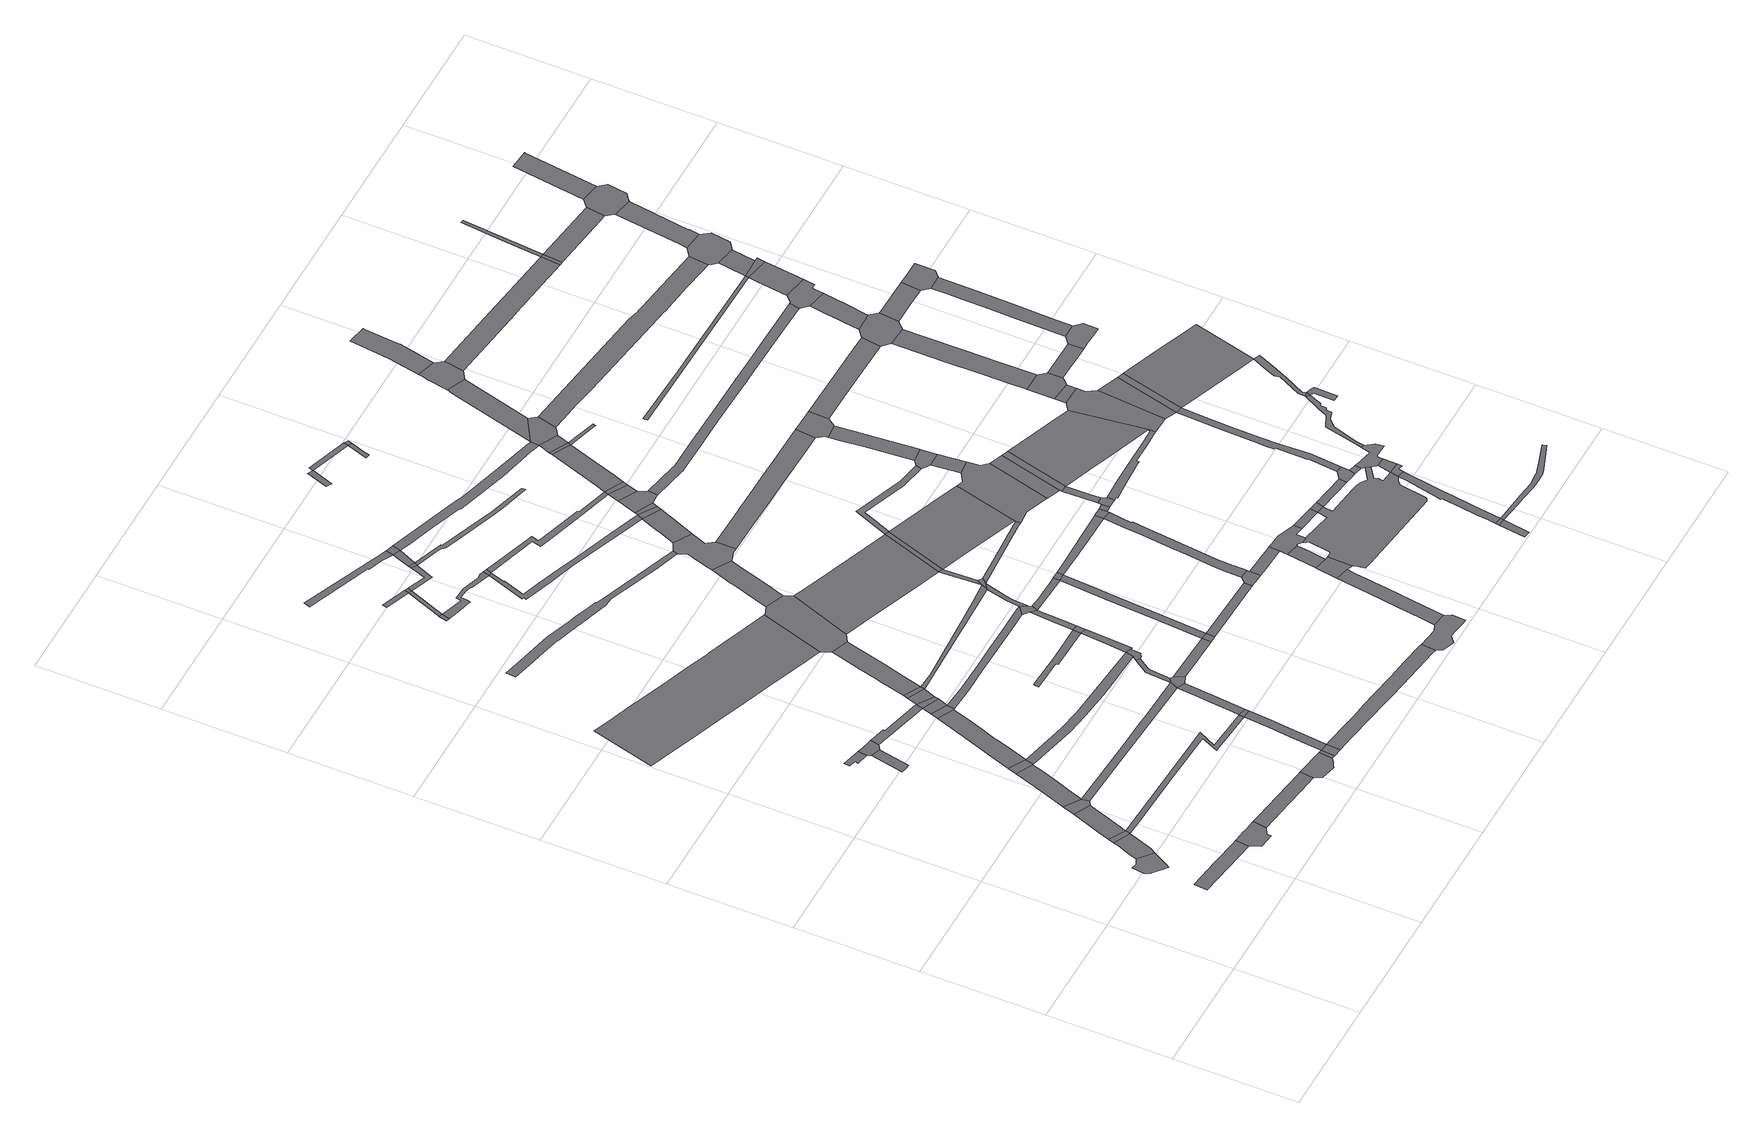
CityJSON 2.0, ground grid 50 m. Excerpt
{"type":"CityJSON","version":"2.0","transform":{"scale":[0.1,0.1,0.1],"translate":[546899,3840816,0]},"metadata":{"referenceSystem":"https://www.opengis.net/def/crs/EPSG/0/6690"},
"CityObjects":{
"road1":{"type":"Road","geometry":[{"type":"MultiSurface","lod":"1","boundaries":[[[0,1,2,3,4,5,6,7]]]}]},
"road2":{"type":"Road","attributes":{"RoadStructureAttribute.sectionType":"1"},"geometry":[{"type":"MultiSurface","lod":"1","boundaries":[[[8,9,10,11,12,13]]]}]},
"road3":{"type":"Road","attributes":{"RoadStructureAttribute.sectionType":"1"},"geometry":[{"type":"MultiSurface","lod":"1","boundaries":[[[14,15,16,0,7,17,18,19]]]}]},
"road4":{"type":"Road","geometry":[{"type":"MultiSurface","lod":"1","boundaries":[[[20,14,19,21,22]]]}]},
"road5":{"type":"Road","attributes":{"RoadStructureAttribute.sectionType":"1"},"geometry":[{"type":"MultiSurface","lod":"1","boundaries":[[[23,24,20,22,25,26,27]]]}]},
"road6":{"type":"Road","geometry":[{"type":"MultiSurface","lod":"1","boundaries":[[[28,29,30,13,12,31,32,33,34,35,36,37]]]}]},
"road7":{"type":"Road","geometry":[{"type":"MultiSurface","lod":"1","boundaries":[[[38,23,27,39,40,41,42]]]}]},
"road8":{"type":"Road","attributes":{"RoadStructureAttribute.sectionType":"1"},"geometry":[{"type":"MultiSurface","lod":"1","boundaries":[[[43,44,45,38,42,46,47,48,49,50]]]}]},
"road9":{"type":"Road","attributes":{"RoadStructureAttribute.sectionType":"1"},"geometry":[{"type":"MultiSurface","lod":"1","boundaries":[[[51,52,53,54,55,56,57]]]}]},
"road10":{"type":"Road","geometry":[{"type":"MultiSurface","lod":"1","boundaries":[[[58,59,60,61,62]]]}]},
"road11":{"type":"Road","attributes":{"RoadStructureAttribute.sectionType":"1"},"geometry":[{"type":"MultiSurface","lod":"1","boundaries":[[[63,64,65,37,36,66,67,68,69]]]}]},
"road12":{"type":"Road","geometry":[{"type":"MultiSurface","lod":"1","boundaries":[[[70,43,50,71,72]]]}]},
"road13":{"type":"Road","geometry":[{"type":"MultiSurface","lod":"1","boundaries":[[[73,74,57,56,58,62,75,76]]]}]},
"road14":{"type":"Road","geometry":[{"type":"MultiSurface","lod":"1","boundaries":[[[77,78,79,22,21,80,81,82,83,84,85]]]}]},
"road15":{"type":"Road","attributes":{"RoadStructureAttribute.sectionType":"1"},"geometry":[{"type":"MultiSurface","lod":"1","boundaries":[[[86,87,88,89,70,72,90,91,92,93,94,95,96]]]}]},
"road16":{"type":"Road","attributes":{"RoadStructureAttribute.sectionType":"1"},"geometry":[{"type":"MultiSurface","lod":"1","boundaries":[[[97,98,76,75,99,100]]]}]},
"road17":{"type":"Road","attributes":{"RoadStructureAttribute.sectionType":"1"},"geometry":[{"type":"MultiSurface","lod":"1","boundaries":[[[69,68,101,102,103,104,105,106,107,108]]]}]},
"road18":{"type":"Road","attributes":{"RoadStructureAttribute.sectionType":"1"},"geometry":[{"type":"MultiSurface","lod":"1","boundaries":[[[109,110,111,42,41,112,113,114]]]}]},
"road19":{"type":"Road","attributes":{"RoadStructureAttribute.sectionType":"1"},"geometry":[{"type":"MultiSurface","lod":"1","boundaries":[[[115,116,117,118,119,120,121,122,123,124,125,126,127,128,129,130,131,132,133,134]]]}]},
"road20":{"type":"Road","geometry":[{"type":"MultiSurface","lod":"1","boundaries":[[[135,86,96,136,137]]]}]},
"road21":{"type":"Road","attributes":{"RoadStructureAttribute.sectionType":"1"},"geometry":[{"type":"MultiSurface","lod":"1","boundaries":[[[138,108,107,139,140]]]}]},
"road22":{"type":"Road","attributes":{"RoadStructureAttribute.sectionType":"1"},"geometry":[{"type":"MultiSurface","lod":"1","boundaries":[[[99,135,137,141]]]}]},
"road23":{"type":"Road","geometry":[{"type":"MultiSurface","lod":"1","boundaries":[[[140,139,142,143]]]}]},
"road24":{"type":"Road","geometry":[{"type":"MultiSurface","lod":"1","boundaries":[[[100,99,141,144,145]]]}]},
"road25":{"type":"Road","geometry":[{"type":"MultiSurface","lod":"1","boundaries":[[[146,147,145,144,148]]]}]},
"road26":{"type":"Road","attributes":{"RoadStructureAttribute.sectionType":"1"},"geometry":[{"type":"MultiSurface","lod":"1","boundaries":[[[149,146,148,150,151]]]}]},
"road27":{"type":"Road","attributes":{"RoadStructureAttribute.sectionType":"1"},"geometry":[{"type":"MultiSurface","lod":"1","boundaries":[[[152,153,72,71,154,155,156,157,158,159]]]}]},
"road28":{"type":"Road","attributes":{"RoadStructureAttribute.sectionType":"1"},"geometry":[{"type":"MultiSurface","lod":"1","boundaries":[[[84,160,161,140,143,162,163,164]]]}]},
"road29":{"type":"Road","geometry":[{"type":"MultiSurface","lod":"1","boundaries":[[[85,84,164,165]]]}]},
"road30":{"type":"Road","attributes":{"RoadStructureAttribute.sectionType":"1"},"geometry":[{"type":"MultiSurface","lod":"1","boundaries":[[[166,167,168,169,149,151,170,171,172,173,174]]]}]},
"road31":{"type":"Road","geometry":[{"type":"MultiSurface","lod":"1","boundaries":[[[175,176,177,178]]]}]},
"road32":{"type":"Road","attributes":{"RoadStructureAttribute.sectionType":"1"},"geometry":[{"type":"MultiSurface","lod":"1","boundaries":[[[113,179,180,181,182,85,165,183,184]]]}]},
"road33":{"type":"Road","attributes":{"RoadStructureAttribute.sectionType":"1"},"geometry":[{"type":"MultiSurface","lod":"1","boundaries":[[[185,186,175,178,187]]]}]},
"road34":{"type":"Road","geometry":[{"type":"MultiSurface","lod":"1","boundaries":[[[188,189,185,190]]]}]},
"road35":{"type":"Road","geometry":[{"type":"MultiSurface","lod":"1","boundaries":[[[191,114,113,184,192,193,194,195]]]}]},
"road36":{"type":"Road","attributes":{"RoadStructureAttribute.sectionType":"1"},"geometry":[{"type":"MultiSurface","lod":"1","boundaries":[[[196,197,198,199,200,201,202,203,204,205,206,207,208,209,210,211,212,213,214,215,216,217,218,219,220,221,222,223]]]}]},
"road37":{"type":"Road","attributes":{"RoadStructureAttribute.sectionType":"1"},"geometry":[{"type":"MultiSurface","lod":"1","boundaries":[[[224,225,226,227,228,229,230,137,136,231,232,233,234,235,236]]]}]},
"road38":{"type":"Road","geometry":[{"type":"MultiSurface","lod":"1","boundaries":[[[190,185,187,237]]]}]},
"road39":{"type":"Road","attributes":{"RoadStructureAttribute.sectionType":"1"},"geometry":[{"type":"MultiSurface","lod":"1","boundaries":[[[238,239,240,241,242,243,178,177,244,245,246,247,248,249,250,251,252,253]]]}]},
"road40":{"type":"Road","attributes":{"RoadStructureAttribute.sectionType":"1"},"geometry":[{"type":"MultiSurface","lod":"1","boundaries":[[[254,255,256,257,258,259,260,261]]]}]},
"road41":{"type":"Road","attributes":{"RoadStructureAttribute.sectionType":"1"},"geometry":[{"type":"MultiSurface","lod":"1","boundaries":[[[262,263,264,265,266,267,268,269,270,271,272,143,142,273,274,275,276,277,278,279,280,281]]]}]},
"road42":{"type":"Road","attributes":{"RoadStructureAttribute.sectionType":"1"},"geometry":[{"type":"MultiSurface","lod":"1","boundaries":[[[282,283,284,285,286,287,288,114,191,289,290,291,292]]]}]},
"road43":{"type":"Road","attributes":{"RoadStructureAttribute.sectionType":"1"},"geometry":[{"type":"MultiSurface","lod":"1","boundaries":[[[293,294,295,296,297,298,299,300]]]}]},
"road44":{"type":"Road","attributes":{"RoadStructureAttribute.sectionType":"1"},"geometry":[{"type":"MultiSurface","lod":"1","boundaries":[[[301,302,237,187,303,304]]]}]},
"road45":{"type":"Road","geometry":[{"type":"MultiSurface","lod":"1","boundaries":[[[305,134,133,166,174,306,307,308]]]}]},
"road46":{"type":"Road","attributes":{"RoadStructureAttribute.sectionType":"1"},"geometry":[{"type":"MultiSurface","lod":"1","boundaries":[[[309,310,311,312,313,151,150,314,315]]]}]},
"road47":{"type":"Road","geometry":[{"type":"MultiSurface","lod":"1","boundaries":[[[159,158,282,292,316,317,318,319,320]]]}]},
"road48":{"type":"Road","attributes":{"RoadStructureAttribute.sectionType":"1"},"geometry":[{"type":"MultiSurface","lod":"1","boundaries":[[[195,194,321,322]]]}]},
"road49":{"type":"Road","geometry":[{"type":"MultiSurface","lod":"1","boundaries":[[[323,301,304,324]]]}]},
"road50":{"type":"Road","geometry":[{"type":"MultiSurface","lod":"1","boundaries":[[[253,252,325,326]]]}]},
"road51":{"type":"Road","attributes":{"RoadStructureAttribute.sectionType":"1"},"geometry":[{"type":"MultiSurface","lod":"1","boundaries":[[[299,327,328,159,320,329,330]]]}]},
"road52":{"type":"Road","attributes":{"RoadStructureAttribute.sectionType":"1"},"geometry":[{"type":"MultiSurface","lod":"1","boundaries":[[[260,323,324,331]]]}]},
"road53":{"type":"Road","geometry":[{"type":"MultiSurface","lod":"1","boundaries":[[[300,299,330,332]]]}]},
"road54":{"type":"Road","geometry":[{"type":"MultiSurface","lod":"1","boundaries":[[[261,260,331,333]]]}]},
"road55":{"type":"Road","geometry":[{"type":"MultiSurface","lod":"1","boundaries":[[[322,321,334,335]]]}]},
"road56":{"type":"Road","attributes":{"RoadStructureAttribute.sectionType":"1"},"geometry":[{"type":"MultiSurface","lod":"1","boundaries":[[[336,337,338,300,332,339,340]]]}]},
"road57":{"type":"Road","attributes":{"RoadStructureAttribute.sectionType":"1"},"geometry":[{"type":"MultiSurface","lod":"1","boundaries":[[[341,342,343,305,308,344,345,346,347]]]}]},
"road58":{"type":"Road","geometry":[{"type":"MultiSurface","lod":"1","boundaries":[[[236,235,336,340,348,349]]]}]},
"road59":{"type":"Road","attributes":{"RoadStructureAttribute.sectionType":"1"},"geometry":[{"type":"MultiSurface","lod":"1","boundaries":[[[350,351,352,353,354,355,356,357,325,252,358,359,360,361,362,363,364,365,366,367,368,369,370,371,372]]]}]},
"road60":{"type":"Road","attributes":{"RoadStructureAttribute.sectionType":"1"},"geometry":[{"type":"MultiSurface","lod":"1","boundaries":[[[373,374,375,307,306,376,377,378,379,380]]]}]},
"road61":{"type":"Road","attributes":{"RoadStructureAttribute.sectionType":"1"},"geometry":[{"type":"MultiSurface","lod":"1","boundaries":[[[381,382,383,384,385,315,386,387,388,389,236,349]]]}]},
"road62":{"type":"Road","attributes":{"RoadStructureAttribute.sectionType":"1"},"geometry":[{"type":"MultiSurface","lod":"1","boundaries":[[[390,391,392,393,322,335]]]}]},
"road63":{"type":"Road","geometry":[{"type":"MultiSurface","lod":"1","boundaries":[[[315,314,386]]]}]},
"road64":{"type":"Road","attributes":{"RoadStructureAttribute.sectionType":"1"},"geometry":[{"type":"MultiSurface","lod":"1","boundaries":[[[394,395,396,348,340,397,391,398]]]}]},
"road65":{"type":"Road","attributes":{"RoadStructureAttribute.sectionType":"1"},"geometry":[{"type":"MultiSurface","lod":"1","boundaries":[[[399,400,401,402,403,404,405,406,407,408,409,410,411,412,413,414,415,416,324,304]]]}]},
"road66":{"type":"Road","geometry":[{"type":"MultiSurface","lod":"1","boundaries":[[[417,223,222,418,419,341,347,420,421,422,423,424,425,426]]]}]},
"road67":{"type":"Road","geometry":[{"type":"MultiSurface","lod":"1","boundaries":[[[427,309,315,385,428]]]}]},
"road68":{"type":"Road","attributes":{"RoadStructureAttribute.sectionType":"1"},"geometry":[{"type":"MultiSurface","lod":"1","boundaries":[[[429,430,431,432,433,434,435,436,437,326,325,438,439,440,441,442,443,444]]]}]},
"road69":{"type":"Road","attributes":{"RoadStructureAttribute.sectionType":"1"},"geometry":[{"type":"MultiSurface","lod":"1","boundaries":[[[335,334,445,446]]]}]},
"road70":{"type":"Road","attributes":{"RoadStructureAttribute.sectionType":"1"},"geometry":[{"type":"MultiSurface","lod":"1","boundaries":[[[379,309,427,447,448]]]}]},
"road71":{"type":"Road","geometry":[{"type":"MultiSurface","lod":"1","boundaries":[[[449,450,281,280,451,452,453,454,455,456,457,458,459]]]}]},
"road72":{"type":"Road","geometry":[{"type":"MultiSurface","lod":"1","boundaries":[[[398,391,390,460]]]}]},
"road73":{"type":"Road","attributes":{"RoadStructureAttribute.sectionType":"1"},"geometry":[{"type":"MultiSurface","lod":"1","boundaries":[[[371,461,462,417,426,463,464]]]}]},
"road74":{"type":"Road","geometry":[{"type":"MultiSurface","lod":"1","boundaries":[[[380,379,448,465]]]}]},
"road75":{"type":"Road","attributes":{"RoadStructureAttribute.sectionType":"1"},"geometry":[{"type":"MultiSurface","lod":"1","boundaries":[[[466,467,468,469,470,471,333,331,472,473,474,475,476,477,478,479,480,481,482]]]}]},
"road76":{"type":"Road","geometry":[{"type":"MultiSurface","lod":"1","boundaries":[[[483,484,485,486,487,488]]]}]},
"road77":{"type":"Road","geometry":[{"type":"MultiSurface","lod":"1","boundaries":[[[372,371,464,489]]]}]},
"road78":{"type":"Road","attributes":{"RoadStructureAttribute.sectionType":"1"},"geometry":[{"type":"MultiSurface","lod":"1","boundaries":[[[490,491,428,385,492,493,494,495]]]}]},
"road79":{"type":"Road","attributes":{"RoadStructureAttribute.sectionType":"1"},"geometry":[{"type":"MultiSurface","lod":"1","boundaries":[[[496,497,498,499,449,459,500,501,502,503,504]]]}]},
"road80":{"type":"Road","attributes":{"RoadStructureAttribute.sectionType":"1"},"geometry":[{"type":"MultiSurface","lod":"1","boundaries":[[[505,506,372,489,507]]]}]},
"road81":{"type":"Road","geometry":[{"type":"MultiSurface","lod":"1","boundaries":[[[508,509,446,445,510,511,512,513,514]]]}]},
"road82":{"type":"Road","geometry":[{"type":"MultiSurface","lod":"1","boundaries":[[[515,505,507,516,517,518,519,520,521,522]]]}]},
"road83":{"type":"Road","attributes":{"RoadStructureAttribute.sectionType":"1"},"geometry":[{"type":"MultiSurface","lod":"1","boundaries":[[[443,515,522,523]]]}]},
"road84":{"type":"Road","attributes":{"RoadStructureAttribute.sectionType":"1"},"geometry":[{"type":"MultiSurface","lod":"1","boundaries":[[[524,525,526,527,460,390,528,529,530,531]]]}]},
"road85":{"type":"Road","attributes":{"RoadStructureAttribute.sectionType":"1"},"geometry":[{"type":"MultiSurface","lod":"1","boundaries":[[[532,488,533,534]]]}]},
"road86":{"type":"Road","attributes":{"RoadStructureAttribute.sectionType":"1"},"geometry":[{"type":"MultiSurface","lod":"1","boundaries":[[[535,536,537,465,448,538,539,540]]]}]},
"road87":{"type":"Road","geometry":[{"type":"MultiSurface","lod":"1","boundaries":[[[444,443,523,541]]]}]},
"road88":{"type":"Road","attributes":{"RoadStructureAttribute.sectionType":"1"},"geometry":[{"type":"MultiSurface","lod":"1","boundaries":[[[513,512,542,543,544]]]}]},
"road89":{"type":"Road","geometry":[{"type":"MultiSurface","lod":"1","boundaries":[[[545,546,547,496,504,548,549,550]]]}]},
"road90":{"type":"Road","attributes":{"RoadStructureAttribute.sectionType":"1"},"geometry":[{"type":"MultiSurface","lod":"1","boundaries":[[[531,551,552,553,554,555,556,557,558,559,560,508,514,561,562,563,564,565,566,567,568,569]]]}]},
"road91":{"type":"Road","geometry":[{"type":"MultiSurface","lod":"1","boundaries":[[[533,570,571,572,573,574]]]}]},
"road92":{"type":"Road","attributes":{"RoadStructureAttribute.sectionType":"1"},"geometry":[{"type":"MultiSurface","lod":"1","boundaries":[[[575,545,550,576,577]]]}]},
"road93":{"type":"Road","geometry":[{"type":"MultiSurface","lod":"1","boundaries":[[[534,533,574,578]]]}]},
"road94":{"type":"Road","attributes":{"RoadStructureAttribute.sectionType":"1"},"geometry":[{"type":"MultiSurface","lod":"1","boundaries":[[[579,580,581,582,583,584,585,586,422,421,587,588,589,590,591,592,593,594,595]]]}]},
"road95":{"type":"Road","attributes":{"RoadStructureAttribute.sectionType":"1"},"geometry":[{"type":"MultiSurface","lod":"1","boundaries":[[[596,597,598,599,444,541,600,601,602]]]}]},
"road96":{"type":"Road","attributes":{"RoadStructureAttribute.sectionType":"1"},"geometry":[{"type":"MultiSurface","lod":"1","boundaries":[[[603,604,605,380,465,606,607,608,609,610]]]}]},
"road97":{"type":"Road","geometry":[{"type":"MultiSurface","lod":"1","boundaries":[[[611,544,543,575,577,612,613,614,615,616,617]]]}]},
"road98":{"type":"Road","geometry":[{"type":"MultiSurface","lod":"1","boundaries":[[[618,524,531,569,619]]]}]},
"road99":{"type":"Road","geometry":[{"type":"MultiSurface","lod":"1","boundaries":[[[620,596,602,621]]]}]},
"road100":{"type":"Road","attributes":{"RoadStructureAttribute.sectionType":"1"},"geometry":[{"type":"MultiSurface","lod":"1","boundaries":[[[622,618,619,623]]]}]},
"road101":{"type":"Road","attributes":{"RoadStructureAttribute.sectionType":"1"},"geometry":[{"type":"MultiSurface","lod":"1","boundaries":[[[481,624,620,621,625]]]}]},
"road102":{"type":"Road","geometry":[{"type":"MultiSurface","lod":"1","boundaries":[[[626,627,628,629,540,539,490,495,630,631,632]]]}]},
"road103":{"type":"Road","geometry":[{"type":"MultiSurface","lod":"1","boundaries":[[[633,634,622,623,635,636]]]}]},
"road104":{"type":"Road","attributes":{"RoadStructureAttribute.sectionType":"1"},"geometry":[{"type":"MultiSurface","lod":"1","boundaries":[[[637,638,639,640,634,633]]]}]},
"road105":{"type":"Road","geometry":[{"type":"MultiSurface","lod":"1","boundaries":[[[641,482,481,625,642,643,644]]]}]},
"road106":{"type":"Road","attributes":{"RoadStructureAttribute.sectionType":"1"},"geometry":[{"type":"MultiSurface","lod":"1","boundaries":[[[645,617,616,646,647]]]}]},
"road107":{"type":"Road","geometry":[{"type":"MultiSurface","lod":"1","boundaries":[[[648,649,650,621,602]]]}]},
"road108":{"type":"Road","geometry":[{"type":"MultiSurface","lod":"1","boundaries":[[[646,651,614,613,652,653,654,655,656,549,548,657,658,659,660,661,662,663,664,665,666,667,668,669,670,671,672,673,674,675,676,677,678,679]]]}]},
"road109":{"type":"Road","attributes":{"RoadStructureAttribute.sectionType":"1"},"geometry":[{"type":"MultiSurface","lod":"1","boundaries":[[[632,631,680,681,682]]]}]},
"road110":{"type":"Road","geometry":[{"type":"MultiSurface","lod":"1","boundaries":[[[647,646,679,683]]]}]},
"road111":{"type":"Road","attributes":{"RoadStructureAttribute.sectionType":"1"},"geometry":[{"type":"MultiSurface","lod":"1","boundaries":[[[684,685,628,627]]]}]},
"road112":{"type":"Road","attributes":{"RoadStructureAttribute.sectionType":"1"},"geometry":[{"type":"MultiSurface","lod":"1","boundaries":[[[686,687,688,689]]]}]},
"road113":{"type":"Road","geometry":[{"type":"MultiSurface","lod":"1","boundaries":[[[690,691,692,610,609,693,694,685,684]]]}]},
"road114":{"type":"Road","attributes":{"RoadStructureAttribute.sectionType":"1"},"geometry":[{"type":"MultiSurface","lod":"1","boundaries":[[[695,696,697,482,641,698]]]}]},
"road115":{"type":"Road","geometry":[{"type":"MultiSurface","lod":"1","boundaries":[[[682,681,639,638,699]]]}]},
"road116":{"type":"Road","geometry":[{"type":"MultiSurface","lod":"1","boundaries":[[[700,686,689,701]]]}]},
"road117":{"type":"Road","attributes":{"RoadStructureAttribute.sectionType":"1"},"geometry":[{"type":"MultiSurface","lod":"1","boundaries":[[[702,703,704,705,706,707,708,709,710,691,690]]]}]},
"road118":{"type":"Road","attributes":{"RoadStructureAttribute.sectionType":"1"},"geometry":[{"type":"MultiSurface","lod":"1","boundaries":[[[683,679,711,712]]]}]},
"road119":{"type":"Road","attributes":{"RoadStructureAttribute.sectionType":"1"},"geometry":[{"type":"MultiSurface","lod":"1","boundaries":[[[713,714,715,716,717,718,719,636,635,720,721,722,723,724,725,726,727,728,729]]]}]},
"road120":{"type":"Road","geometry":[{"type":"MultiSurface","lod":"1","boundaries":[[[730,595,594,731,706,705,732,733]]]}]},
"road121":{"type":"Road","attributes":{"RoadStructureAttribute.sectionType":"1"},"geometry":[{"type":"MultiSurface","lod":"1","boundaries":[[[667,734,735,736,737,738,739,740,741,700,701,742,743,744,745,746,747]]]}]},
"road122":{"type":"Road","geometry":[{"type":"MultiSurface","lod":"1","boundaries":[[[748,749,750,751,695,698,752,753,754,755]]]}]},
"road123":{"type":"Road","attributes":{"RoadStructureAttribute.sectionType":"1"},"geometry":[{"type":"MultiSurface","lod":"1","boundaries":[[[756,757,699,638,758,759,713,760]]]}]},
"road124":{"type":"Road","geometry":[{"type":"MultiSurface","lod":"1","boundaries":[[[761,712,711,762,763,764,765]]]}]},
"road125":{"type":"Road","attributes":{"RoadStructureAttribute.sectionType":"1"},"geometry":[{"type":"MultiSurface","lod":"1","boundaries":[[[766,767,768,769,770,771,772,773,774,775,776,777,519,518,778,779,780,781,782,783,784,785,786,787,788,789,790]]]}]},
"road126":{"type":"Road","attributes":{"RoadStructureAttribute.sectionType":"1"},"geometry":[{"type":"MultiSurface","lod":"1","boundaries":[[[791,764,763,792,793,794]]]}]},
"road127":{"type":"Road","geometry":[{"type":"MultiSurface","lod":"1","boundaries":[[[668,667,747,795,796,797]]]}]},
"road128":{"type":"Road","attributes":{"RoadStructureAttribute.sectionType":"1"},"geometry":[{"type":"MultiSurface","lod":"1","boundaries":[[[798,799,800,801,802,803,804,805,806,701,689,807,808,809,810,811,812,813,814,815,816]]]}]},
"road129":{"type":"Road","attributes":{"RoadStructureAttribute.sectionType":"1"},"geometry":[{"type":"MultiSurface","lod":"1","boundaries":[[[817,818,748,755,819,820,821,822,823]]]}]},
"road130":{"type":"Road","attributes":{"RoadStructureAttribute.sectionType":"1"},"geometry":[{"type":"MultiSurface","lod":"1","boundaries":[[[824,668,797,825]]]}]},
"road131":{"type":"Road","geometry":[{"type":"MultiSurface","lod":"1","boundaries":[[[826,827,828,829,830,794,793,831,673,672,832,824,825,833,834,835,836,837]]]}]},
"road132":{"type":"Road","attributes":{"RoadStructureAttribute.sectionType":"1"},"geometry":[{"type":"MultiSurface","lod":"1","boundaries":[[[838,839,840,841,842,843,844,845,846,847,848,849,761,765,850,851,852,853,854,855]]]}]},
"road133":{"type":"Road","geometry":[{"type":"MultiSurface","lod":"1","boundaries":[[[856,760,713,729,857,858,859,860,861]]]}]},
"road134":{"type":"Road","attributes":{"RoadStructureAttribute.sectionType":"1"},"geometry":[{"type":"MultiSurface","lod":"1","boundaries":[[[862,863,864,865,733,732,866,867,868,869,870,871]]]}]},
"road135":{"type":"Road","attributes":{"RoadStructureAttribute.sectionType":"1"},"geometry":[{"type":"MultiSurface","lod":"1","boundaries":[[[872,856,861,873]]]}]},
"road136":{"type":"Road","attributes":{"RoadStructureAttribute.sectionType":"1"},"geometry":[{"type":"MultiSurface","lod":"1","boundaries":[[[874,875,876,877,878,879,880,644,643,881,882,883,884,885,886,887,888,889,890,891,892,893]]]}]},
"road137":{"type":"Road","attributes":{"RoadStructureAttribute.sectionType":"1"},"geometry":[{"type":"MultiSurface","lod":"1","boundaries":[[[894,895,896,897,898,899]]]}]},
"road138":{"type":"Road","attributes":{"RoadStructureAttribute.sectionType":"1"},"geometry":[{"type":"MultiSurface","lod":"1","boundaries":[[[900,901,902,903,904,905,826,837,906,907,908,909,910,911,912,913,914,915,916]]]}]},
"road139":{"type":"Road","attributes":{"RoadStructureAttribute.sectionType":"1"},"geometry":[{"type":"MultiSurface","lod":"1","boundaries":[[[859,858,917,918]]]}]},
"road140":{"type":"Road","geometry":[{"type":"MultiSurface","lod":"1","boundaries":[[[919,872,873,920,921,922,923]]]}]},
"road141":{"type":"Road","geometry":[{"type":"MultiSurface","lod":"1","boundaries":[[[918,917,838,855,924]]]}]},
"road142":{"type":"Road","attributes":{"RoadStructureAttribute.sectionType":"1"},"geometry":[{"type":"MultiSurface","lod":"1","boundaries":[[[925,926,927,753,752,928,929,930,931,932,933]]]}]},
"road143":{"type":"Road","attributes":{"RoadStructureAttribute.sectionType":"1"},"geometry":[{"type":"MultiSurface","lod":"1","boundaries":[[[934,935,936,937,938,919,923,939,940,941,942]]]}]},
"road144":{"type":"Road","geometry":[{"type":"MultiSurface","lod":"1","boundaries":[[[943,900,916]]]}]},
"road145":{"type":"Road","geometry":[{"type":"MultiSurface","lod":"1","boundaries":[[[944,945,946,947,948,943,916]]]}]},
"road146":{"type":"Road","attributes":{"RoadStructureAttribute.sectionType":"1"},"geometry":[{"type":"MultiSurface","lod":"1","boundaries":[[[922,921,949,950,951,952]]]}]},
"road147":{"type":"Road","attributes":{"RoadStructureAttribute.sectionType":"1"},"geometry":[{"type":"MultiSurface","lod":"1","boundaries":[[[953,954,955,924,855,956,957,958,959,960]]]}]},
"road148":{"type":"Road","geometry":[{"type":"MultiSurface","lod":"1","boundaries":[[[961,962,963,964,965,966,871,870,967,934,942,968,969,970]]]}]},
"road149":{"type":"Road","attributes":{"RoadStructureAttribute.sectionType":"1"},"geometry":[{"type":"MultiSurface","lod":"1","boundaries":[[[959,971,972,973,974,900,943,975,976,977,978,979,980]]]}]},
"road150":{"type":"Road","attributes":{"RoadStructureAttribute.sectionType":"1"},"geometry":[{"type":"MultiSurface","lod":"1","boundaries":[[[981,982,983,984,965,964,985,986]]]}]},
"road151":{"type":"Road","geometry":[{"type":"MultiSurface","lod":"1","boundaries":[[[987,952,951,988,989,990,991,992,993]]]}]},
"road152":{"type":"Road","geometry":[{"type":"MultiSurface","lod":"1","boundaries":[[[994,995,996,790,789,981,986,997,998,999,1000,1001,1002]]]}]},
"road153":{"type":"Road","attributes":{"RoadStructureAttribute.sectionType":"1"},"geometry":[{"type":"MultiSurface","lod":"1","boundaries":[[[1003,1004,970,969,1005,1006,1007,1008,1009]]]}]},
"road154":{"type":"Road","geometry":[{"type":"MultiSurface","lod":"1","boundaries":[[[933,932,1010,1011]]]}]},
"road155":{"type":"Road","attributes":{"RoadStructureAttribute.sectionType":"1"},"geometry":[{"type":"MultiSurface","lod":"1","boundaries":[[[1012,1013,1014,1015,1016,1017,1018,1019,1020,1021,987,993]]]}]},
"road156":{"type":"Road","attributes":{"RoadStructureAttribute.sectionType":"1"},"geometry":[{"type":"MultiSurface","lod":"1","boundaries":[[[898,1022,1023,994,1002,1024]]]}]},
"road157":{"type":"Road","geometry":[{"type":"MultiSurface","lod":"1","boundaries":[[[899,898,1024,1025,1026]]]}]},
"road158":{"type":"Road","attributes":{"RoadStructureAttribute.sectionType":"1"},"geometry":[{"type":"MultiSurface","lod":"1","boundaries":[[[1027,1028,933,1011,1029]]]}]},
"road159":{"type":"Road","attributes":{"RoadStructureAttribute.sectionType":"1"},"geometry":[{"type":"MultiSurface","lod":"1","boundaries":[[[1030,1031,899,1026,1032,1033]]]}]},
"road160":{"type":"Road","geometry":[{"type":"MultiSurface","lod":"1","boundaries":[[[1034,1009,1008,1035,1017,1016,1036,1037]]]}]},
"road161":{"type":"Road","attributes":{"RoadStructureAttribute.sectionType":"1"},"geometry":[{"type":"MultiSurface","lod":"1","boundaries":[[[1038,1011,1010,1039,1040]]]}]},
"road162":{"type":"Road","geometry":[{"type":"MultiSurface","lod":"1","boundaries":[[[1041,893,892,1042,1030,1033,1043,1044,1045,1046]]]}]},
"road163":{"type":"Road","attributes":{"RoadStructureAttribute.sectionType":"1"},"geometry":[{"type":"MultiSurface","lod":"1","boundaries":[[[1047,1048,1049,1041,1046,1050,1051,1052,1053,1054,1055]]]}]},
"road164":{"type":"Road","geometry":[{"type":"MultiSurface","lod":"1","boundaries":[[[1056,1057,1040,1039,1058,1047,1055,1059,1060,1061,1062,1063]]]}]},
"road165":{"type":"Road","attributes":{"RoadStructureAttribute.sectionType":"1"},"geometry":[{"type":"MultiSurface","lod":"1","boundaries":[[[1064,1056,1063,1065,1066]]]}]}
},
"vertices":[
[344,553,0],[319,541,0],[298,545,0],[292,496,0],[301,476,0],[356,429,0],[364,442,0],[400,506,0],
[568,276,0],[453,293,0],[320,312,0],[315,258,0],[575,220,0],[582,274,0],
[382,659,0],[375,637,0],[357,590,0],[413,528,0],[437,595,0],[447,627,0],
[390,683,0],[450,627,0],[454,647,0],
[448,848,0],[406,730,0],[487,742,0],[501,780,0],[513,816,0],
[648,265,0],[628,268,0],[620,269,0],[588,196,0],[589,194,0],[598,177,0],[657,171,0],[658,189,0],[686,204,0],[694,259,0],
[465,899,0],[518,819,0],[526,824,0],[532,828,0],[527,858,0],
[539,1121,0],[510,1032,0],[485,960,0],[530,867,0],[549,923,0],[567,971,0],[593,1046,0],[606,1089,0],
[353,1687,0],[320,1695,0],[316,1672,0],[346,1664,0],[342,1651,0],[389,1641,0],[395,1677,0],
[398,1624,0],[372,1492,0],[391,1487,0],[410,1484,0],[436,1612,0],
[976,219,0],[843,237,0],[730,254,0],[826,185,0],[905,172,0],[984,162,0],[989,217,0],
[551,1159,0],[608,1088,0],[618,1122,0],
[452,1663,0],[421,1670,0],[457,1625,0],[464,1660,0],
[975,550,0],[1012,623,0],[724,635,0],[549,623,0],[739,615,0],[989,603,0],[957,532,0],[1150,517,0],[1152,537,0],
[666,1494,0],[658,1470,0],[600,1300,0],[581,1247,0],[620,1128,0],[641,1192,0],[663,1258,0],[666,1270,0],[687,1329,0],[710,1395,0],[731,1462,0],
[528,1637,0],[529,1644,0],[689,1565,0],[696,1593,0],
[992,149,0],[992,147,0],[1001,133,0],[1060,118,0],[1071,125,0],[1086,134,0],[1101,144,0],[1107,198,0],
[1005,834,0],[969,835,0],[809,843,0],[790,815,0],[1176,795,0],[1190,827,0],
[863,2276,0],[761,2312,0],[669,2345,0],[610,2368,0],[594,2373,0],[511,2405,0],[416,2439,0],[277,2492,0],[255,2501,0],[168,2532,0],[76,2566,0],[7,2308,0],[58,2288,0],[182,2242,0],[321,2191,0],[439,2145,0],[541,2107,0],[691,2051,0],[782,2017,0],[862,2272,0],
[676,1525,0],[735,1462,0],[741,1492,0],
[1118,197,0],[1115,142,0],[1120,196,0],
[755,1533,0],
[1150,137,0],[1155,193,0],
[760,1551,0],[698,1592,0],
[710,1633,0],[702,1607,0],[778,1601,0],
[717,1654,0],[780,1600,0],[782,1617,0],
[910,1062,0],[817,1076,0],[812,1041,0],[908,1027,0],[1027,1015,0],[1107,1010,0],[1248,1004,0],[1257,1036,0],
[1141,413,0],[1132,325,0],[1167,317,0],[1177,424,0],[1185,514,0],
[1186,530,0],
[801,1977,0],[767,1850,0],[751,1785,0],[742,1752,0],[784,1624,0],[806,1706,0],[826,1782,0],[855,1895,0],[869,1951,0],
[349,3315,0],[341,3279,0],[356,3275,0],[363,3308,0],
[1170,720,0],[1164,663,0],[1157,591,0],[1153,543,0],[1197,658,0],[1208,779,0],
[409,3461,0],[351,3315,0],[421,3456,0],
[314,3518,0],[308,3500,0],[413,3480,0],
[1209,837,0],[1212,781,0],[1234,791,0],[1237,792,0],[1219,830,0],
[668,2833,0],[655,2837,0],[657,2843,0],[604,2861,0],[565,2875,0],[527,2887,0],[457,2911,0],[425,2922,0],[405,2928,0],[300,2951,0],[201,2975,0],[198,2936,0],[271,2918,0],[327,2905,0],[369,2894,0],[411,2885,0],[431,2878,0],[492,2858,0],[537,2843,0],[620,2816,0],[658,2804,0],[697,2800,0],[740,2783,0],[775,2770,0],[834,2748,0],[902,2721,0],[1000,2687,0],[1008,2706,0],
[1285,1478,0],[1283,1478,0],[1158,1480,0],[1060,1481,0],[970,1482,0],[899,1483,0],[837,1484,0],[840,1456,0],[954,1455,0],[1084,1453,0],[1202,1452,0],[1262,1451,0],[1297,1477,0],
[426,3475,0],
[605,3274,0],[583,3272,0],[513,3295,0],[459,3299,0],[456,3277,0],[426,3286,0],[414,3258,0],[447,3249,0],[464,3245,0],[467,3260,0],[468,3285,0],[507,3282,0],[534,3274,0],[533,3270,0],[612,3242,0],[618,3269,0],
[524,3641,0],[200,3774,0],[192,3749,0],[452,3644,0],[452,3640,0],[513,3617,0],[556,3595,0],[563,3626,0],
[1741,109,0],[1645,123,0],[1558,135,0],[1456,150,0],[1392,160,0],[1321,167,0],[1267,176,0],[1249,179,0],[1237,181,0],[1213,184,0],[1177,190,0],[1221,127,0],[1260,121,0],[1302,115,0],[1466,90,0],[1541,79,0],[1633,66,0],[1731,52,0],[1747,48,0],[1752,107,0],
[1237,988,0],[1230,978,0],[1222,966,0],[1203,938,0],[1199,932,0],[1198,927,0],[1195,895,0],[1217,924,0],[1217,926,0],[1221,934,0],[1249,976,0],
[1125,1254,0],[968,1260,0],[967,1250,0],[966,1240,0],[1095,1236,0],[1096,1226,0],[1272,1222,0],[1274,1253,0],
[524,3507,0],[504,3444,0],[516,3420,0],[546,3494,0],
[901,2287,0],[902,1970,0],[994,2222,0],[976,2256,0],
[1335,1643,0],[1249,1636,0],[1113,1628,0],[914,1617,0],[852,1613,0],[1323,1618,0],[1324,1618,0],
[1264,977,0],[1264,984,0],[1274,985,0],[1277,1025,0],[1286,1025,0],
[1436,786,0],[1437,822,0],
[528,3519,0],[553,3508,0],
[627,3243,0],[635,3264,0],
[1272,1218,0],[1265,1130,0],[1292,1128,0],[1296,1214,0],
[587,3582,0],
[1298,1251,0],
[595,3615,0],
[1464,785,0],[1465,820,0],
[1288,1431,0],[1286,1413,0],[1280,1339,0],[1301,1306,0],[1306,1412,0],
[983,2540,0],[954,2455,0],[951,2441,0],[1004,2341,0],[1028,2415,0],[1046,2471,0],[1054,2498,0],
[1318,1437,0],[1311,1446,0],
[984,2947,0],[849,2996,0],[793,3016,0],[781,3022,0],[659,3065,0],[580,3091,0],[611,3182,0],[608,3183,0],[587,3169,0],[558,3085,0],[567,3082,0],[563,3071,0],[578,3066,0],[592,3061,0],[673,3033,0],[760,3004,0],[780,2998,0],[852,2971,0],[923,2944,0],[983,2921,0],[1066,2889,0],[1105,2876,0],[1114,2898,0],
[1318,2100,0],[1168,2156,0],[1063,2196,0],[1020,1926,0],[1153,1875,0],[1245,1841,0],[1327,1810,0],[1412,2064,0],
[1314,1475,0],[1315,1497,0],[1319,1525,0],[1326,1551,0],[1348,1635,0],[1323,1617,0],[1306,1543,0],[1303,1528,0],[1301,1513,0],
[1507,1405,0],[1477,1404,0],[1461,1195,0],[1450,992,0],
[1440,1430,0],[1413,1432,0],[1367,1433,0],[1393,1408,0],[1477,1430,0],
[653,3457,0],[667,3441,0],[692,3432,0],[693,3431,0],[830,3381,0],[890,3360,0],[891,3359,0],[900,3356,0],[950,3341,0],[981,3333,0],[1052,3314,0],[1054,3313,0],[1054,3321,0],[1054,3328,0],[1009,3342,0],[904,3371,0],[673,3458,0],[675,3464,0],
[1044,2724,0],[1016,2651,0],[991,2567,0],[1093,2510,0],[1115,2509,0],[1116,2590,0],[1099,2612,0],[1092,2621,0],[1091,2623,0],[1114,2682,0],
[1349,1667,0],[1366,1656,0],
[1040,3092,0],[1037,3100,0],[858,3156,0],[855,3157,0],[844,3160,0],[849,3176,0],[854,3191,0],[849,3192,0],[840,3195,0],[831,3178,0],[827,3163,0],[822,3140,0],[850,3132,0],[1032,3077,0],[1162,3038,0],[1168,3055,0],
[1751,776,0],[1752,808,0],
[1345,1760,0],[1344,1804,0],
[1860,108,0],[1832,96,0],[1761,25,0],[1808,7,0],[1836,31,0],[1861,27,0],[1896,22,0],[1902,21,0],[1927,18,0],[1932,74,0],[1916,99,0],
[1510,1430,0],
[1078,2809,0],[1069,2786,0],[1139,2744,0],[1175,2835,0],
[1430,2058,0],
[1152,3435,0],[1124,3443,0],[926,3498,0],[891,3512,0],[886,3514,0],[875,3518,0],[631,3564,0],[741,3528,0],[861,3483,0],[868,3478,0],[870,3476,0],[889,3470,0],[1085,3413,0],[1232,3379,0],[1270,3366,0],[1274,3365,0],[1276,3401,0],
[788,4046,0],[758,3957,0],[769,3952,0],[779,3947,0],[779,3948,0],[810,4035,0],
[1183,2855,0],
[1674,1674,0],[1438,1660,0],[1433,1641,0],[1565,1649,0],[1654,1655,0],[1675,1656,0],
[1917,521,0],[1899,386,0],[1881,263,0],[1870,171,0],[1935,236,0],[1949,338,0],[1962,430,0],[1967,475,0],[1972,509,0],
[1120,2912,0],[1115,2897,0],[1192,2876,0],
[1773,829,0],[1755,810,0],[1765,776,0],[1772,775,0],[1811,773,0],[1813,817,0],[1813,827,0],
[1147,2992,0],[1225,2878,0],[1233,2878,0],[1236,2878,0],[1240,2917,0],[1239,2917,0],[1236,2918,0],[1219,2951,0],
[1234,2996,0],
[1823,1434,0],[1812,1433,0],[1713,1433,0],[1571,1430,0],[1568,1403,0],[1594,1403,0],[1704,1401,0],[1824,1399,0],
[815,4052,0],[976,3977,0],[981,3997,0],
[1672,1967,0],[1565,2007,0],[1506,2029,0],[1451,1764,0],[1675,1679,0],[1741,1941,0],
[1241,3018,0],
[1843,770,0],[1952,765,0],[1954,807,0],
[1930,611,0],[1928,599,0],[1919,533,0],[1995,500,0],[1999,599,0],[1985,599,0],
[1815,1310,0],[1809,1239,0],[1798,1137,0],[1790,1055,0],[1784,995,0],[1777,930,0],[1775,902,0],[1774,884,0],[1774,882,0],[1773,833,0],[1814,882,0],[1814,884,0],[1815,943,0],[1828,1069,0],[1838,1162,0],[1847,1249,0],[1853,1298,0],[1847,1300,0],[1859,1393,0],
[950,3893,0],[958,3891,0],[966,3889,0],[974,3916,0],[992,3969,0],
[1947,732,0],[1995,668,0],[2001,720,0],
[998,3988,0],
[1725,2579,0],[1573,2582,0],[1481,2584,0],[1380,2585,0],[1291,2587,0],[1286,2587,0],[1207,2588,0],[1117,2590,0],[1215,2508,0],[1285,2507,0],[1376,2506,0],[1452,2504,0],[1480,2504,0],[1563,2502,0],[1674,2499,0],[1736,2498,0],[1745,2579,0],
[1253,3304,0],[1239,3264,0],[1212,3183,0],[1182,3096,0],[1258,3066,0],[1285,3148,0],[1326,3266,0],
[1676,2131,0],[1471,2207,0],[1414,2069,0],[1432,2061,0],[1479,2177,0],[1662,2111,0],[1762,2092,0],[1769,2115,0],
[2016,803,0],[2007,724,0],[2025,710,0],[2050,711,0],[2050,748,0],[2086,742,0],[2087,776,0],
[1859,1435,0],[1860,1404,0],
[1257,3317,0],[1331,3279,0],
[1884,1436,0],[1884,1404,0],
[1267,3345,0],[1347,3328,0],
[1870,1911,0],[1865,1962,0],[1806,1954,0],[1769,1930,0],[1732,1660,0],[1826,1624,0],[1893,1883,0],
[1911,1452,0],[1884,1451,0],[1924,1404,0],[1924,1435,0],
[1910,1509,0],[1908,1591,0],[1881,1591,0],[1883,1512,0],
[1377,3461,0],[1372,3346,0],[1381,3352,0],[1402,3431,0],
[2091,775,0],[2184,727,0],[2188,759,0],
[1451,3228,0],[1453,3234,0],[1455,3239,0],
[2176,687,0],[2031,698,0],[2036,690,0],[2024,603,0],[2019,598,0],[2014,598,0],[2003,488,0],[2005,470,0],[2008,453,0],[2036,448,0],[2403,402,0],[2413,407,0],[2418,414,0],[2435,524,0],[2447,537,0],[2457,542,0],[2471,548,0],[2477,582,0],[2427,587,0],[2429,607,0],[2424,622,0],[2471,657,0],[2458,673,0],[2406,637,0],[2386,654,0],[2368,661,0],[2341,666,0],[2211,682,0],[2217,721,0],
[1844,1617,0],[1881,1602,0],[1949,1863,0],
[2227,752,0],
[1854,2071,0],[1795,2069,0],
[2408,117,0],[2394,10,0],[2422,7,0],[2438,115,0],
[1849,2137,0],[1790,2131,0],[1777,2121,0],[1778,2081,0],[1779,2080,0],
[1381,3780,0],[1373,3758,0],[1277,3403,0],[1456,3748,0],
[1975,1853,0],
[2410,134,0],[2441,128,0],
[1848,2156,0],[1837,2269,0],[1828,2365,0],[1820,2463,0],[1760,2456,0],[1763,2408,0],[1773,2325,0],[1782,2227,0],[1789,2139,0],
[2364,700,0],[2367,731,0],
[2293,1449,0],[2288,1443,0],[2285,1441,0],[2279,1440,0],[2208,1439,0],[2121,1438,0],[2013,1438,0],[1937,1404,0],[1937,1399,0],[2018,1404,0],[2071,1407,0],[2132,1410,0],[2133,1410,0],[2133,1420,0],[2208,1420,0],[2281,1421,0],[2293,1421,0],
[1819,2577,0],[1759,2469,0],[1844,2497,0],[1845,2577,0],
[2464,508,0],[2448,432,0],[2438,385,0],[2433,362,0],[2439,361,0],[2427,274,0],[2420,213,0],[2414,163,0],[2456,251,0],[2469,338,0],[2474,376,0],[2484,449,0],[2492,498,0],[2500,540,0],
[1406,3906,0],[1403,3894,0],[1403,3890,0],[1398,3868,0],[1490,3771,0],[1505,3851,0],[1490,3873,0],[1482,3883,0],
[2155,1785,0],[2033,1831,0],[2016,1552,0],[2104,1518,0],[2253,1748,0],
[2399,754,0],[2403,694,0],[2413,692,0],[2421,717,0],[2424,751,0],
[2237,2873,0],[2120,2876,0],[1989,2878,0],[1888,2881,0],[1885,2881,0],[1881,2881,0],[1859,2881,0],[1780,2882,0],[1698,2883,0],[1537,2886,0],[1393,2888,0],[1385,2890,0],[1379,2850,0],[1382,2849,0],[1385,2849,0],[1547,2848,0],[1666,2847,0],[1850,2842,0],[1879,2841,0],[1893,2841,0],[1902,2841,0],[2007,2839,0],[2147,2837,0],[2294,2833,0],[2301,2873,0],
[2425,716,0],[2446,685,0],[2449,684,0],[2452,710,0],
[2504,562,0],[2523,558,0],[2524,579,0],
[2836,157,0],[2738,124,0],[2693,111,0],[2692,111,0],[2673,110,0],[2660,109,0],[2643,108,0],[2578,116,0],[2502,122,0],[2528,103,0],[2563,100,0],[2631,91,0],[2652,90,0],[2670,90,0],[2700,91,0],[2705,90,0],[2715,93,0],[2784,119,0],[2840,140,0],
[1450,4198,0],[1432,4037,0],[1512,4034,0],[1512,4035,0],[1512,4040,0],[1524,4184,0],[1526,4185,0],
[2487,636,0],[2525,634,0],
[2543,729,0],[2533,691,0],[2531,691,0],[2460,708,0],[2457,709,0],[2453,679,0],[2484,640,0],[2526,656,0],[2532,662,0],[2585,659,0],[2580,693,0],[2557,724,0],
[2413,1396,0],[2408,1275,0],[2406,1207,0],[2403,1130,0],[2402,1071,0],[2401,1046,0],[2401,1045,0],[2401,1036,0],[2400,1004,0],[2406,1004,0],[2405,875,0],[2409,874,0],[2436,881,0],[2430,1007,0],[2429,1070,0],[2431,1175,0],[2435,1266,0],[2440,1392,0],
[2285,1771,0],[2344,1420,0],[2366,1420,0],[2389,1697,0],[2366,1736,0],[2366,1770,0],
[2259,2569,0],[2243,2569,0],[2123,2571,0],[1926,2575,0],[1962,2496,0],[2081,2493,0],[2236,2489,0],[2246,2489,0],[2249,2489,0],[2261,2569,0],
[2285,1817,0],[2366,1808,0],
[2315,3304,0],[2096,3333,0],[2060,3338,0],[2033,3342,0],[2031,3342,0],[2011,3346,0],[1985,3352,0],[1428,3346,0],[1516,3334,0],[1607,3320,0],[1842,3288,0],[1988,3268,0],[2020,3263,0],[2065,3257,0],[2076,3255,0],[2096,3253,0],[2214,3239,0],[2307,3225,0],[2348,3219,0],[2357,3298,0],
[1825,3084,0],[1557,3091,0],[1557,3083,0],[1557,3074,0],[2354,3062,0],[2356,3075,0],
[2686,1018,0],[2651,952,0],[2631,912,0],[2579,888,0],[2557,787,0],[2547,743,0],[2559,737,0],[2563,759,0],[2583,829,0],[2593,860,0],[2621,890,0],[2655,901,0],[2657,924,0],[2665,927,0],[2667,953,0],[2678,955,0],[2698,1007,0],
[2413,1399,0],[2479,1663,0],
[2284,1925,0],[2390,1835,0],[2391,1836,0],[2391,1896,0],[2364,1925,0],
[2506,1653,0],
[2112,3773,0],[1843,3808,0],[1836,3809,0],[1826,3729,0],[1837,3728,0],[2034,3703,0],[2046,3701,0],[2119,3692,0],[2125,3771,0],
[2279,2460,0],[2281,2248,0],[2283,2105,0],[2283,1985,0],[2284,1936,0],[2363,2072,0],[2363,2216,0],[2360,2374,0],[2360,2455,0],
[2706,1024,0],
[2712,1002,0],[2711,918,0],[2737,918,0],[2740,1012,0],[2727,1017,0],
[2441,1835,0],[2506,1833,0],[2553,1833,0],[2553,1893,0],
[2737,1566,0],[2678,1589,0],[2529,1645,0],[2487,1374,0],[2581,1339,0],[2697,1295,0],[2773,1266,0],[2840,1527,0],
[2378,2588,0],[2377,2590,0],[2372,2595,0],[2371,2596,0],[2292,2594,0],[2286,2589,0],[2259,2479,0],[2379,2475,0],[2390,2485,0],[2398,2566,0],
[2750,1214,0],[2729,1165,0],[2733,1142,0],[2688,1050,0],[2704,1027,0],[2699,1039,0],[2743,1126,0],[2748,1138,0],[2770,1189,0],[2799,1256,0],
[2321,2802,0],[2311,2733,0],[2303,2679,0],[2300,2658,0],[2387,2698,0],[2399,2786,0],
[2583,1919,0],[2572,1833,0],[2584,1833,0],[2638,1831,0],[2667,1831,0],[2668,1891,0],[2641,1919,0],
[2334,2899,0],[2321,2887,0],[2307,2873,0],[2403,2814,0],[2403,2819,0],[2406,2836,0],[2425,2835,0],[2425,2836,0],[2430,2881,0],
[2554,2562,0],[2407,2565,0],[2426,2485,0],[2495,2484,0],[2556,2483,0],[2562,2483,0],[2569,2562,0],
[2131,3691,0],[2138,3770,0],
[2642,2008,0],[2645,2164,0],[2647,2274,0],[2648,2370,0],[2649,2454,0],[2590,2453,0],[2589,2382,0],[2588,2307,0],[2588,2244,0],[2586,2113,0],
[2352,3048,0],[2349,3024,0],[2451,3043,0],
[2455,3076,0],[2438,3076,0],
[2154,4102,0],[2138,3931,0],[2166,4100,0],
[2374,3189,0],[2367,3144,0],[2438,3077,0],[2453,3174,0],
[2615,2561,0],[2569,2476,0],[2676,2479,0],[2676,2560,0],
[2142,3769,0],[2407,3656,0],[2417,3733,0],
[2392,3323,0],[2357,3208,0],[2486,3199,0],[2496,3279,0],[2480,3300,0],[2471,3313,0],
[2431,3625,0],[2430,3616,0],[2397,3356,0],[2470,3314,0],[2477,3357,0],[2474,3357,0],[2510,3606,0],[2510,3610,0],[2511,3611,0],
[2448,3759,0],[2438,3751,0],[2427,3631,0],[2521,3619,0],[2542,3636,0],[2554,3717,0],[2535,3738,0],[2527,3747,0],
[2487,4058,0],[2567,4050,0],[2567,4051,0]
]}
